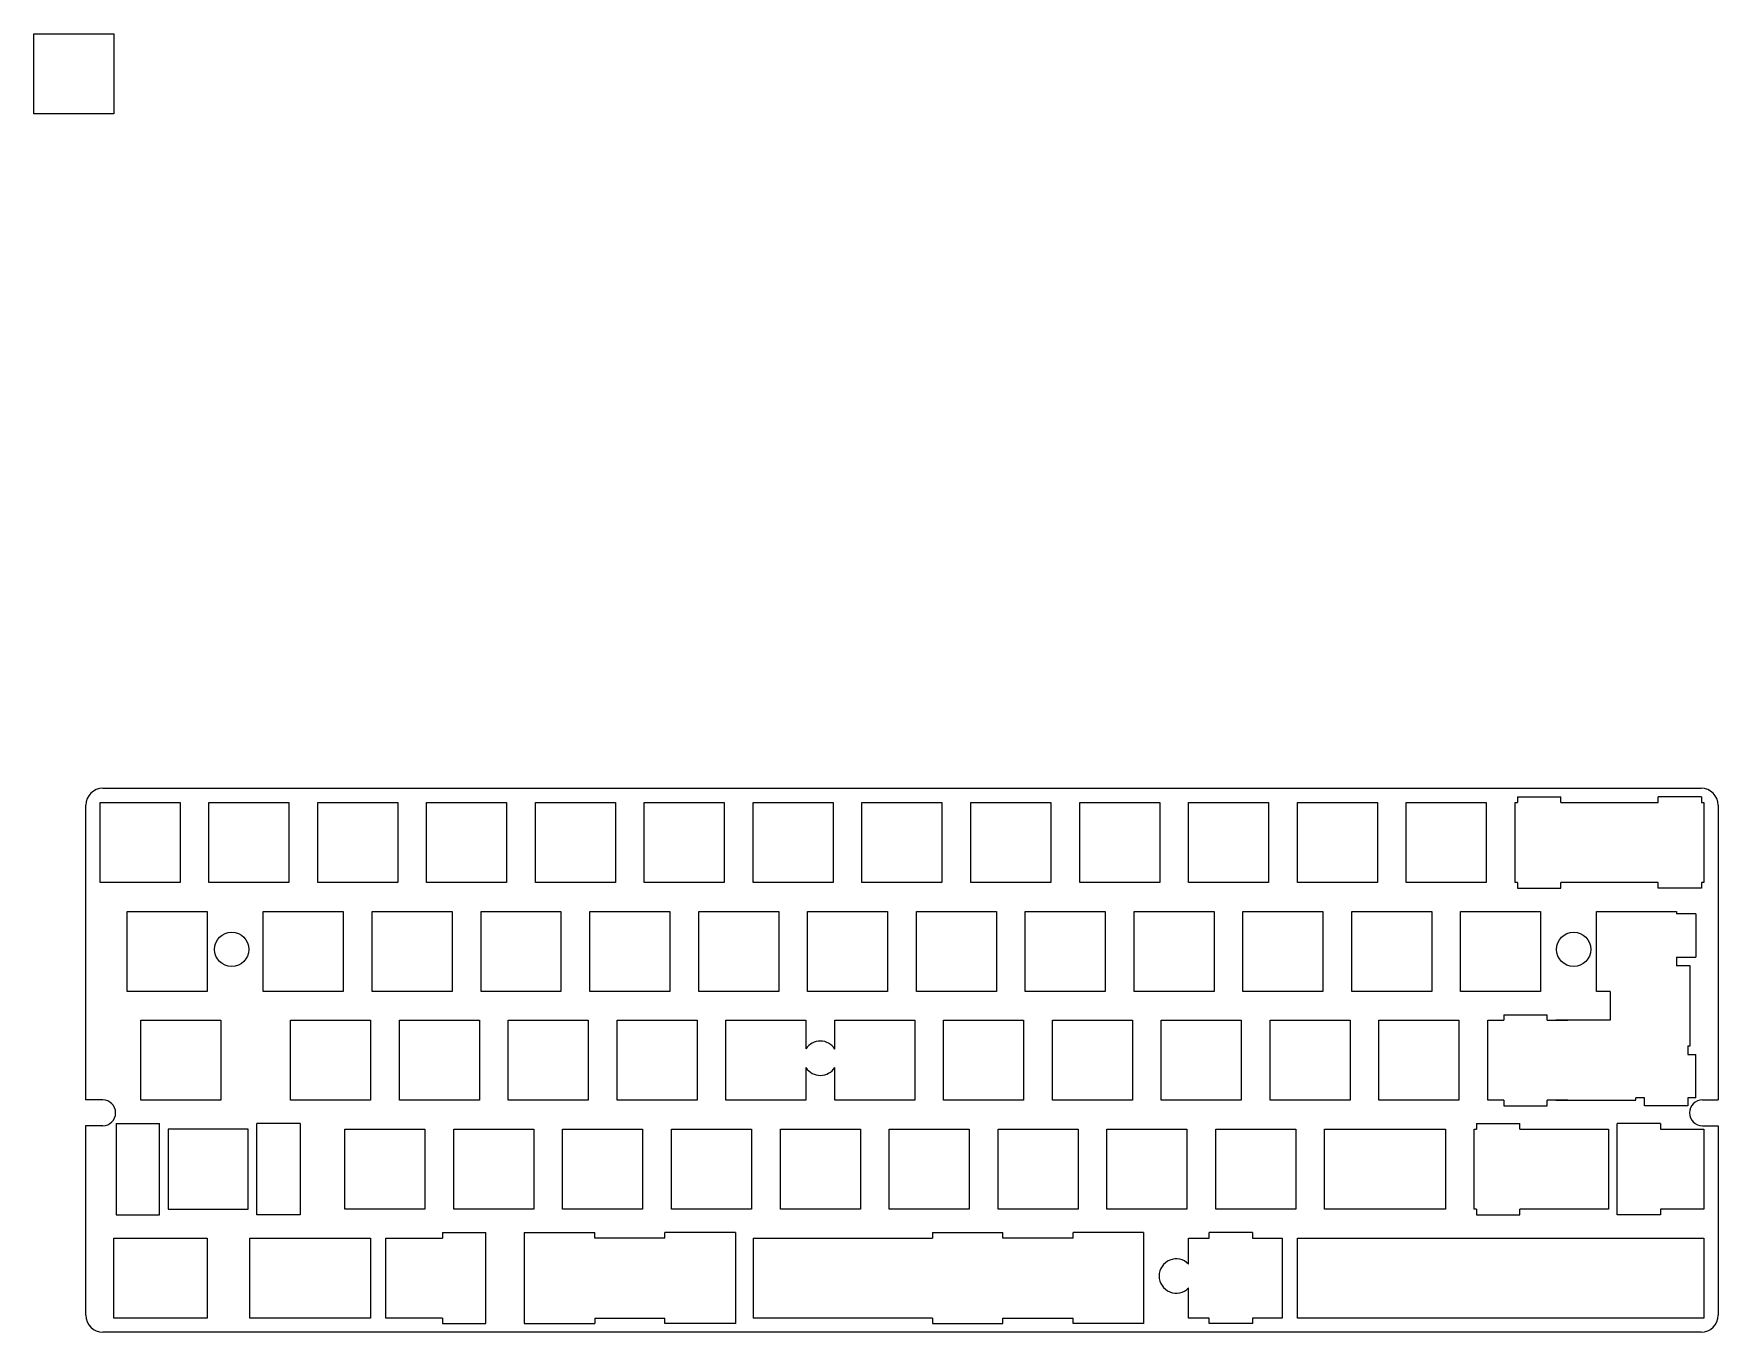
# Model space of a CAD drawing. Header units: millimetres. Extents: x 126 to 421, y 114 to 341.
import ezdxf

# ---------------------------------------------------------------- set-up
doc = ezdxf.new("R2010")
doc.units = ezdxf.units.MM

msp = doc.modelspace()

# ---------------------------------------------------------------- linework, layer by layer
at = {"color": 0}
for p, q in [((125.99, 340.71), (139.99, 340.71)), ((125.99, 326.71), (125.99, 340.71)), ((139.99, 340.71), (139.99, 326.71)), ((139.99, 326.71), (125.99, 326.71)), ((138.11, 208.72), (417.81, 208.72)), ((385.68, 207.19), (385.68, 206.22)), ((385.68, 207.19), (393.26, 207.19)), ((393.26, 206.22), (393.26, 207.19)), ((410.31, 206.22), (410.31, 207.19)), ((417.88, 207.19), (410.31, 207.19)), ((417.88, 207.19), (417.88, 206.22)), ((135.11, 154.17), (135.11, 205.72)), ((137.61, 206.22), (151.61, 206.22)), ((137.61, 192.22), (137.61, 206.22)), ((151.61, 206.22), (151.61, 192.22)), ((156.66, 206.22), (170.66, 206.22)), ((156.66, 192.22), (156.66, 206.22)), ((170.66, 206.22), (170.66, 192.22)), ((175.71, 206.22), (189.71, 206.22)), ((175.71, 192.22), (175.71, 206.22)), ((189.71, 206.22), (189.71, 192.22)), ((194.76, 206.22), (208.76, 206.22)), ((194.76, 192.22), (194.76, 206.22)), ((208.76, 206.22), (208.76, 192.22)), ((213.81, 206.22), (227.81, 206.22)), ((213.81, 192.22), (213.81, 206.22)), ((227.81, 206.22), (227.81, 192.22)), ((232.86, 206.22), (246.86, 206.22)), ((232.86, 192.22), (232.86, 206.22)), ((246.86, 206.22), (246.86, 192.22)), ((251.91, 206.22), (265.91, 206.22)), ((251.91, 192.22), (251.91, 206.22)), ((265.91, 206.22), (265.91, 192.22)), ((270.96, 206.22), (284.96, 206.22)), ((270.96, 192.22), (270.96, 206.22)), ((284.96, 206.22), (284.96, 192.22)), ((290.01, 206.22), (304.01, 206.22)), ((290.01, 192.22), (290.01, 206.22)), ((304.01, 206.22), (304.01, 192.22)), ((309.06, 206.22), (323.06, 206.22)), ((309.06, 192.22), (309.06, 206.22)), ((323.06, 206.22), (323.06, 192.22)), ((328.11, 206.22), (342.11, 206.22)), ((328.11, 192.22), (328.11, 206.22)), ((342.11, 206.22), (342.11, 192.22)), ((347.16, 206.22), (361.16, 206.22)), ((347.16, 192.22), (347.16, 206.22)), ((361.16, 206.22), (361.16, 192.22)), ((366.21, 206.22), (380.21, 206.22)), ((366.21, 192.22), (366.21, 206.22)), ((380.21, 206.22), (380.21, 192.22)), ((385.26, 206.22), (385.68, 206.22)), ((385.26, 192.22), (385.26, 206.22)), ((393.26, 206.22), (410.31, 206.22)), ((417.88, 206.22), (418.31, 206.22)), ((418.31, 206.22), (418.31, 192.22)), ((420.81, 205.72), (420.81, 154.17)), ((151.61, 192.22), (137.61, 192.22)), ((170.66, 192.22), (156.66, 192.22)), ((189.71, 192.22), (175.71, 192.22)), ((208.76, 192.22), (194.76, 192.22)), ((227.81, 192.22), (213.81, 192.22)), ((246.86, 192.22), (232.86, 192.22)), ((265.91, 192.22), (251.91, 192.22)), ((284.96, 192.22), (270.96, 192.22)), ((304.01, 192.22), (290.01, 192.22)), ((323.06, 192.22), (309.06, 192.22)), ((342.11, 192.22), (328.11, 192.22)), ((361.16, 192.22), (347.16, 192.22)), ((380.21, 192.22), (366.21, 192.22)), ((385.68, 192.22), (385.26, 192.22)), ((385.68, 192.22), (385.68, 191.25)), ((410.31, 192.22), (393.26, 192.22)), ((393.26, 191.25), (393.26, 192.22)), ((410.31, 191.25), (410.31, 192.22)), ((418.31, 192.22), (417.88, 192.22)), ((417.88, 192.22), (417.88, 191.25)), ((385.68, 191.25), (393.26, 191.25)), ((417.88, 191.25), (410.31, 191.25)), ((142.37, 187.17), (156.37, 187.17)), ((142.37, 173.17), (142.37, 187.17)), ((156.37, 187.17), (156.37, 173.17)), ((166.18, 187.17), (180.18, 187.17)), ((166.18, 173.17), (166.18, 187.17)), ((180.18, 187.17), (180.18, 173.17)), ((185.23, 187.17), (199.23, 187.17)), ((185.23, 173.17), (185.23, 187.17)), ((199.23, 187.17), (199.23, 173.17)), ((204.28, 187.17), (218.28, 187.17)), ((204.28, 173.17), (204.28, 187.17)), ((218.28, 187.17), (218.28, 173.17)), ((223.33, 187.17), (237.33, 187.17)), ((223.33, 173.17), (223.33, 187.17)), ((237.33, 187.17), (237.33, 173.17)), ((242.38, 187.17), (256.38, 187.17)), ((242.38, 173.17), (242.38, 187.17)), ((256.38, 187.17), (256.38, 173.17)), ((261.43, 187.17), (275.43, 187.17)), ((261.43, 173.17), (261.43, 187.17)), ((275.43, 187.17), (275.43, 173.17)), ((280.48, 187.17), (294.48, 187.17)), ((280.48, 173.17), (280.48, 187.17)), ((294.48, 187.17), (294.48, 173.17)), ((299.53, 187.17), (313.53, 187.17)), ((299.53, 173.17), (299.53, 187.17)), ((313.53, 187.17), (313.53, 173.17)), ((318.58, 187.17), (332.58, 187.17)), ((318.58, 173.17), (318.58, 187.17)), ((332.58, 187.17), (332.58, 173.17)), ((337.63, 187.17), (351.63, 187.17)), ((337.63, 173.17), (337.63, 187.17)), ((351.63, 187.17), (351.63, 173.17)), ((356.68, 187.17), (370.68, 187.17)), ((356.68, 173.17), (356.68, 187.17)), ((370.68, 187.17), (370.68, 173.17)), ((375.73, 187.17), (389.73, 187.17)), ((375.73, 173.17), (375.73, 187.17)), ((389.73, 187.17), (389.73, 173.17)), ((399.54, 187.17), (413.54, 187.17)), ((399.54, 173.17), (399.54, 187.17)), ((413.54, 187.17), (413.54, 186.75)), ((416.89, 186.75), (413.54, 186.75)), ((416.89, 186.75), (416.89, 179.17)), ((413.54, 179.17), (413.54, 177.65)), ((413.54, 179.17), (416.89, 179.17)), ((415.93, 177.65), (413.54, 177.65)), ((415.93, 163.65), (415.93, 177.65)), ((156.37, 173.17), (142.37, 173.17)), ((180.18, 173.17), (166.18, 173.17)), ((199.23, 173.17), (185.23, 173.17)), ((218.28, 173.17), (204.28, 173.17)), ((237.33, 173.17), (223.33, 173.17)), ((256.38, 173.17), (242.38, 173.17)), ((275.43, 173.17), (261.43, 173.17)), ((294.48, 173.17), (280.48, 173.17)), ((313.53, 173.17), (299.53, 173.17)), ((332.58, 173.17), (318.58, 173.17)), ((351.63, 173.17), (337.63, 173.17)), ((370.68, 173.17), (356.68, 173.17)), ((389.73, 173.17), (375.73, 173.17)), ((401.92, 173.17), (399.54, 173.17)), ((401.92, 173.17), (401.92, 168.12)), ((144.75, 168.12), (158.75, 168.12)), ((144.75, 154.12), (144.75, 168.12)), ((158.75, 168.12), (158.75, 154.12)), ((170.94, 168.12), (184.94, 168.12)), ((170.94, 154.12), (170.94, 168.12)), ((184.94, 168.12), (184.94, 154.12)), ((189.99, 168.12), (203.99, 168.12)), ((189.99, 154.12), (189.99, 168.12)), ((203.99, 168.12), (203.99, 154.12)), ((209.04, 168.12), (223.04, 168.12)), ((209.04, 154.12), (209.04, 168.12)), ((223.04, 168.12), (223.04, 154.12)), ((228.09, 168.12), (242.09, 168.12)), ((228.09, 154.12), (228.09, 168.12)), ((242.09, 168.12), (242.09, 154.12)), ((247.14, 168.12), (261.14, 168.12)), ((247.14, 154.12), (247.14, 168.12)), ((261.14, 168.12), (261.14, 163.11)), ((266.19, 168.12), (280.19, 168.12)), ((266.19, 163.07), (266.19, 168.12)), ((280.19, 168.12), (280.19, 154.12)), ((285.24, 168.12), (299.24, 168.12)), ((285.24, 154.12), (285.24, 168.12)), ((299.24, 168.12), (299.24, 154.12)), ((304.29, 168.12), (318.29, 168.12)), ((304.29, 154.12), (304.29, 168.12)), ((318.29, 168.12), (318.29, 154.12)), ((323.34, 168.12), (337.34, 168.12)), ((323.34, 154.12), (323.34, 168.12)), ((337.34, 168.12), (337.34, 154.12)), ((342.39, 168.12), (356.39, 168.12)), ((342.39, 154.12), (342.39, 168.12)), ((356.39, 168.12), (356.39, 154.12)), ((361.44, 168.12), (375.44, 168.12)), ((361.44, 154.12), (361.44, 168.12)), ((375.44, 168.12), (375.44, 154.12)), ((380.49, 168.12), (383.3, 168.12)), ((380.49, 154.12), (380.49, 168.12)), ((383.3, 169.09), (383.3, 168.12)), ((383.3, 169.09), (390.87, 169.09)), ((390.87, 168.12), (390.87, 169.09)), ((390.87, 168.12), (394.49, 168.12)), ((401.92, 168.12), (392.4, 168.12)), ((415.5, 163.65), (415.93, 163.65)), ((415.5, 163.65), (415.5, 162.12)), ((261.14, 159.84), (261.14, 154.12)), ((266.19, 154.12), (266.19, 159.87)), ((415.5, 162.12), (416.89, 162.12)), ((416.89, 154.55), (416.89, 162.12)), ((158.75, 154.12), (144.75, 154.12)), ((184.94, 154.12), (170.94, 154.12)), ((203.99, 154.12), (189.99, 154.12)), ((223.04, 154.12), (209.04, 154.12)), ((242.09, 154.12), (228.09, 154.12)), ((261.14, 154.12), (247.14, 154.12)), ((280.19, 154.12), (266.19, 154.12)), ((299.24, 154.12), (285.24, 154.12)), ((318.29, 154.12), (304.29, 154.12)), ((337.34, 154.12), (323.34, 154.12)), ((356.39, 154.12), (342.39, 154.12)), ((375.44, 154.12), (361.44, 154.12)), ((383.3, 154.12), (380.49, 154.12)), ((383.3, 154.12), (383.3, 153.15)), ((394.49, 154.12), (390.87, 154.12)), ((390.87, 153.15), (390.87, 154.12)), ((392.4, 154.12), (406.4, 154.12)), ((407.92, 154.55), (406.4, 154.55)), ((407.92, 153.15), (407.92, 154.55)), ((415.5, 154.55), (415.5, 153.15)), ((416.89, 154.55), (415.5, 154.55)), ((383.3, 153.15), (390.87, 153.15)), ((415.5, 153.15), (407.92, 153.15)), ((135.11, 116.52), (135.11, 149.67)), ((140.41, 150.04), (140.41, 134.1)), ((140.41, 150.04), (147.99, 150.04)), ((147.99, 134.1), (147.99, 150.04)), ((149.51, 149.07), (149.51, 135.07)), ((163.51, 149.07), (149.51, 149.07)), ((163.51, 135.07), (163.51, 149.07)), ((165.04, 134.1), (165.04, 150.04)), ((172.61, 150.04), (165.04, 150.04)), ((172.61, 150.04), (172.61, 134.1)), ((180.47, 149.07), (194.47, 149.07)), ((180.47, 135.07), (180.47, 149.07)), ((194.47, 149.07), (194.47, 135.07)), ((199.52, 149.07), (213.52, 149.07)), ((199.52, 135.07), (199.52, 149.07)), ((213.52, 149.07), (213.52, 135.07)), ((218.57, 149.07), (232.57, 149.07)), ((218.57, 135.07), (218.57, 149.07)), ((232.57, 149.07), (232.57, 135.07)), ((237.62, 149.07), (251.62, 149.07)), ((237.62, 135.07), (237.62, 149.07)), ((251.62, 149.07), (251.62, 135.07)), ((256.67, 149.07), (270.67, 149.07)), ((256.67, 135.07), (256.67, 149.07)), ((270.67, 149.07), (270.67, 135.07)), ((275.72, 149.07), (289.72, 149.07)), ((275.72, 135.07), (275.72, 149.07)), ((289.72, 149.07), (289.72, 135.07)), ((294.77, 149.07), (308.77, 149.07)), ((294.77, 135.07), (294.77, 149.07)), ((308.77, 149.07), (308.77, 135.07)), ((313.82, 149.07), (327.82, 149.07)), ((313.82, 135.07), (313.82, 149.07)), ((327.82, 149.07), (327.82, 135.07)), ((332.87, 149.07), (346.87, 149.07)), ((332.87, 135.07), (332.87, 149.07)), ((346.87, 149.07), (346.87, 135.07)), ((351.92, 149.07), (373.06, 149.07)), ((351.92, 135.07), (351.92, 149.07)), ((373.06, 149.07), (373.06, 135.07)), ((378.11, 149.07), (378.54, 149.07)), ((378.11, 135.07), (378.11, 149.07)), ((378.54, 150.04), (378.54, 149.07)), ((378.54, 150.04), (386.11, 150.04)), ((386.11, 149.07), (386.11, 150.04)), ((386.11, 149.07), (401.64, 149.07)), ((401.64, 149.07), (401.64, 135.07)), ((403.16, 134.1), (403.16, 150.04)), ((410.74, 150.04), (403.16, 150.04)), ((410.74, 150.04), (410.74, 149.07)), ((410.74, 149.07), (418.31, 149.07)), ((418.31, 149.07), (418.31, 135.07)), ((420.81, 149.67), (420.81, 116.52)), ((140.41, 134.1), (147.99, 134.1)), ((149.51, 135.07), (163.51, 135.07)), ((172.61, 134.1), (165.04, 134.1)), ((194.47, 135.07), (180.47, 135.07)), ((213.52, 135.07), (199.52, 135.07)), ((232.57, 135.07), (218.57, 135.07)), ((251.62, 135.07), (237.62, 135.07)), ((270.67, 135.07), (256.67, 135.07)), ((289.72, 135.07), (275.72, 135.07)), ((308.77, 135.07), (294.77, 135.07)), ((327.82, 135.07), (313.82, 135.07)), ((346.87, 135.07), (332.87, 135.07)), ((373.06, 135.07), (351.92, 135.07)), ((378.54, 135.07), (378.11, 135.07)), ((378.54, 135.07), (378.54, 134.1)), ((378.54, 134.1), (386.11, 134.1)), ((401.64, 135.07), (386.11, 135.07)), ((386.11, 134.1), (386.11, 135.07)), ((410.74, 134.1), (403.16, 134.1)), ((418.31, 135.07), (410.74, 135.07)), ((410.74, 135.07), (410.74, 134.1)), ((139.99, 130.02), (156.37, 130.02)), ((139.99, 116.02), (139.99, 130.02)), ((156.37, 130.02), (156.37, 116.02)), ((163.8, 116.02), (163.8, 130.02)), ((163.8, 130.02), (184.94, 130.02)), ((184.94, 130.02), (184.94, 116.02)), ((187.61, 130.02), (197.56, 130.02)), ((187.61, 116.02), (187.61, 130.02)), ((197.56, 130.99), (197.56, 130.02)), ((197.56, 130.99), (205.13, 130.99)), ((205.13, 115.05), (205.13, 130.99)), ((211.85, 130.99), (211.85, 115.05)), ((211.85, 130.99), (224.19, 130.99)), ((224.18, 130.02), (224.18, 130.99)), ((236.47, 130.02), (224.18, 130.02)), ((236.47, 130.02), (236.47, 130.99)), ((248.81, 130.99), (236.47, 130.99)), ((248.81, 130.99), (248.81, 115.05)), ((251.91, 130.02), (283.29, 130.02)), ((251.91, 130.02), (251.91, 116.02)), ((283.29, 130.99), (283.29, 130.02)), ((283.29, 130.99), (295.62, 130.99)), ((295.62, 130.02), (295.62, 130.99)), ((307.91, 130.02), (295.62, 130.02)), ((307.91, 130.02), (307.91, 130.99)), ((320.25, 130.99), (307.91, 130.99)), ((320.25, 130.99), (320.25, 115.05)), ((328.11, 130.02), (331.73, 130.02)), ((328.11, 125.47), (328.11, 130.02)), ((331.73, 130.02), (331.73, 130.99)), ((339.31, 130.99), (331.73, 130.99)), ((339.31, 130.99), (339.31, 130.02)), ((339.31, 130.02), (344.49, 130.02)), ((344.49, 130.02), (344.49, 116.02)), ((347.16, 130.02), (418.31, 130.02)), ((347.16, 116.02), (347.16, 130.02)), ((418.31, 130.02), (418.31, 116.02)), ((328.11, 116.02), (328.11, 121.28)), ((156.37, 116.02), (139.99, 116.02)), ((184.94, 116.02), (163.8, 116.02)), ((197.56, 116.02), (187.61, 116.02)), ((197.56, 116.02), (197.56, 115.05)), ((197.56, 115.05), (205.13, 115.05)), ((211.85, 115.05), (224.19, 115.05)), ((224.19, 116.02), (236.47, 116.02)), ((236.47, 115.05), (236.47, 116.02)), ((248.81, 115.05), (236.47, 115.05)), ((283.29, 116.02), (251.91, 116.02)), ((283.29, 116.02), (283.29, 115.05)), ((283.29, 115.05), (295.62, 115.05)), ((295.62, 115.05), (295.62, 116.02)), ((295.62, 116.02), (307.91, 116.02)), ((307.91, 115.05), (307.91, 116.02)), ((320.25, 115.05), (307.91, 115.05)), ((331.73, 116.02), (328.11, 116.02)), ((331.73, 115.05), (331.73, 116.02)), ((339.31, 115.05), (331.73, 115.05)), ((344.49, 116.02), (339.31, 116.02)), ((339.31, 116.02), (339.31, 115.05)), ((418.31, 116.02), (347.16, 116.02)), ((417.81, 113.52), (138.11, 113.52))]:
    msp.add_line(p, q, dxfattribs=at)
at = {"linetype": 'Continuous'}
for p, q in [((138.08, 154.17), (135.08, 154.17)), ((406.4, 154.12), (406.4, 154.55)), ((418.04, 154.17), (420.83, 154.17)), ((138.08, 149.67), (135.08, 149.67)), ((418.04, 149.67), (420.83, 149.67)), ((224.19, 116.02), (224.19, 115.05))]:
    msp.add_line(p, q, dxfattribs=at)
for centre in [(160.66, 180.52), (395.51, 180.52)]:
    msp.add_circle(centre, 3, dxfattribs=at)
at = {"color": 0}
for centre, start, end in [((138.11, 205.72), 90, 180), ((417.81, 205.72), 0, 90), ((138.11, 116.52), 180, 270), ((417.81, 116.52), 270, 0)]:
    msp.add_arc(centre, 3, start, end, dxfattribs=at)
at = {"linetype": 'Continuous'}
for centre, radius, start, end in [((263.66, 161.47), 3, 32.2581, 146.896), ((263.66, 161.47), 3, 213.104, 327.7419), ((138.08, 151.92), 2.25, 270, 90), ((325.96, 123.37), 3, 44.2212, 315.7788)]:
    msp.add_arc(centre, radius, start, end, dxfattribs=at)
msp.add_arc((418.04, 151.92), 2.25, 90, 270)

doc.saveas('drawing.dxf')
